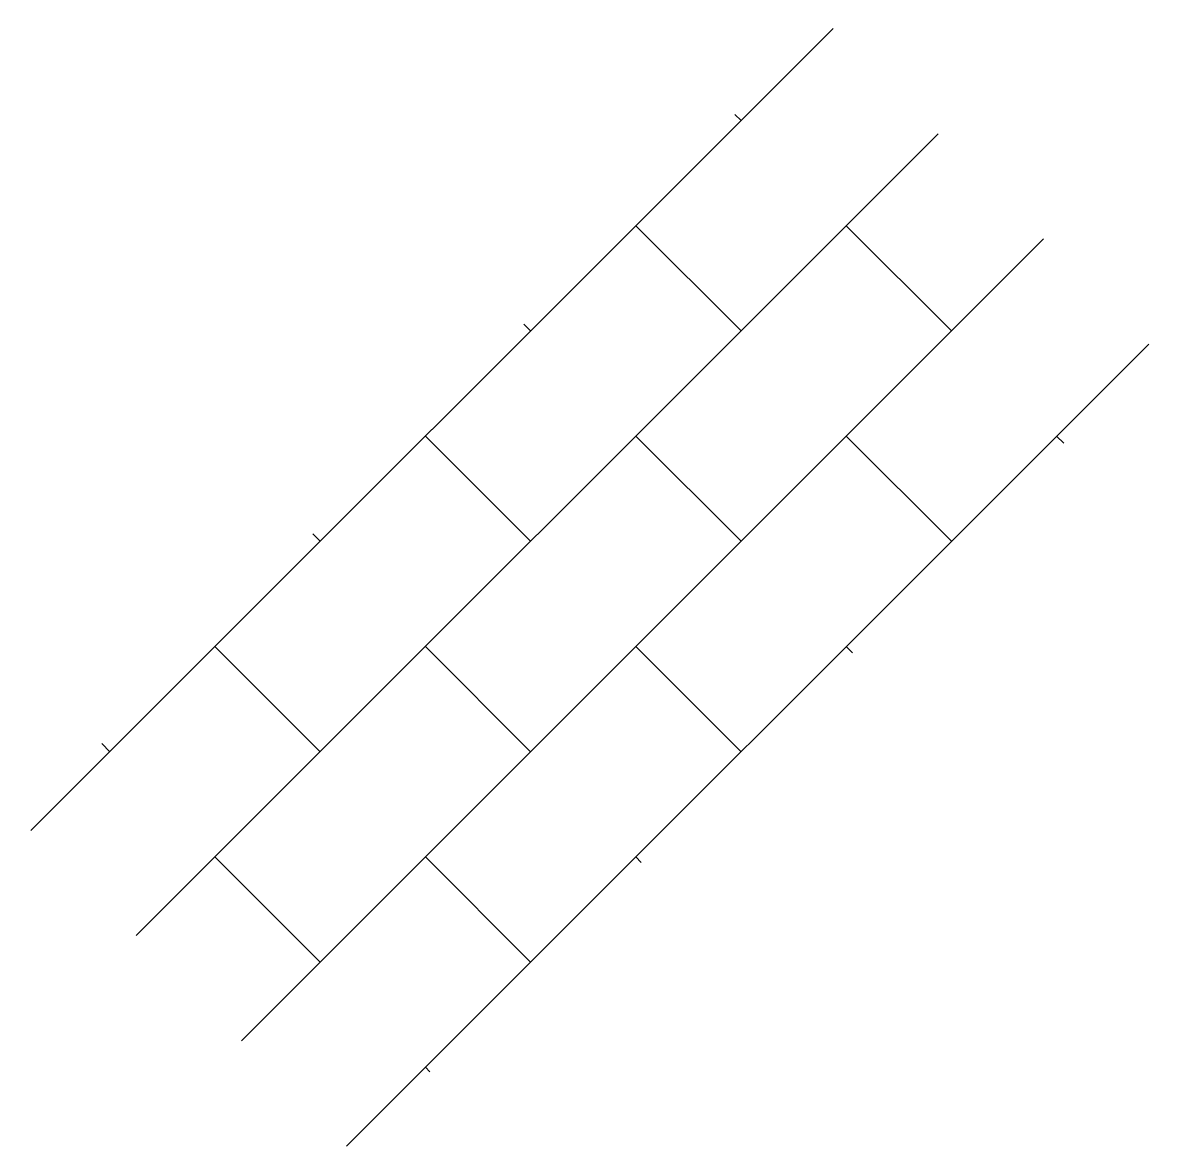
# Model space of a CAD drawing. Header units: metres. Extents: x 201.5 to 217, y 237.5 to 252.9.
import ezdxf

# ---------------------------------------------------------------- set-up
doc = ezdxf.new("R2010")
doc.units = ezdxf.units.M
doc.header["$MEASUREMENT"] = 0
doc.layers.get('0').update_dxf_attribs({"linetype": 'CONTINUOUS'})

msp = doc.modelspace()

# ---------------------------------------------------------------- hatches: boundary and pattern name
h = msp.add_hatch()
h.set_pattern_fill('AR-B816', color=42, scale=0.01, angle=45, style=0)
h.set_pattern_definition([(45, (234.2706, -76.0523), (-1.436841, 1.436841), []), (135, (234.2706, -76.0523), (-2.873682, 2e-16), [2.032, -2.032])])
h.paths.add_polyline_path([(201.473, 241.965), (205.955, 237.483), (216.954, 248.392), (212.461, 252.885)])

doc.saveas('drawing.dxf')
